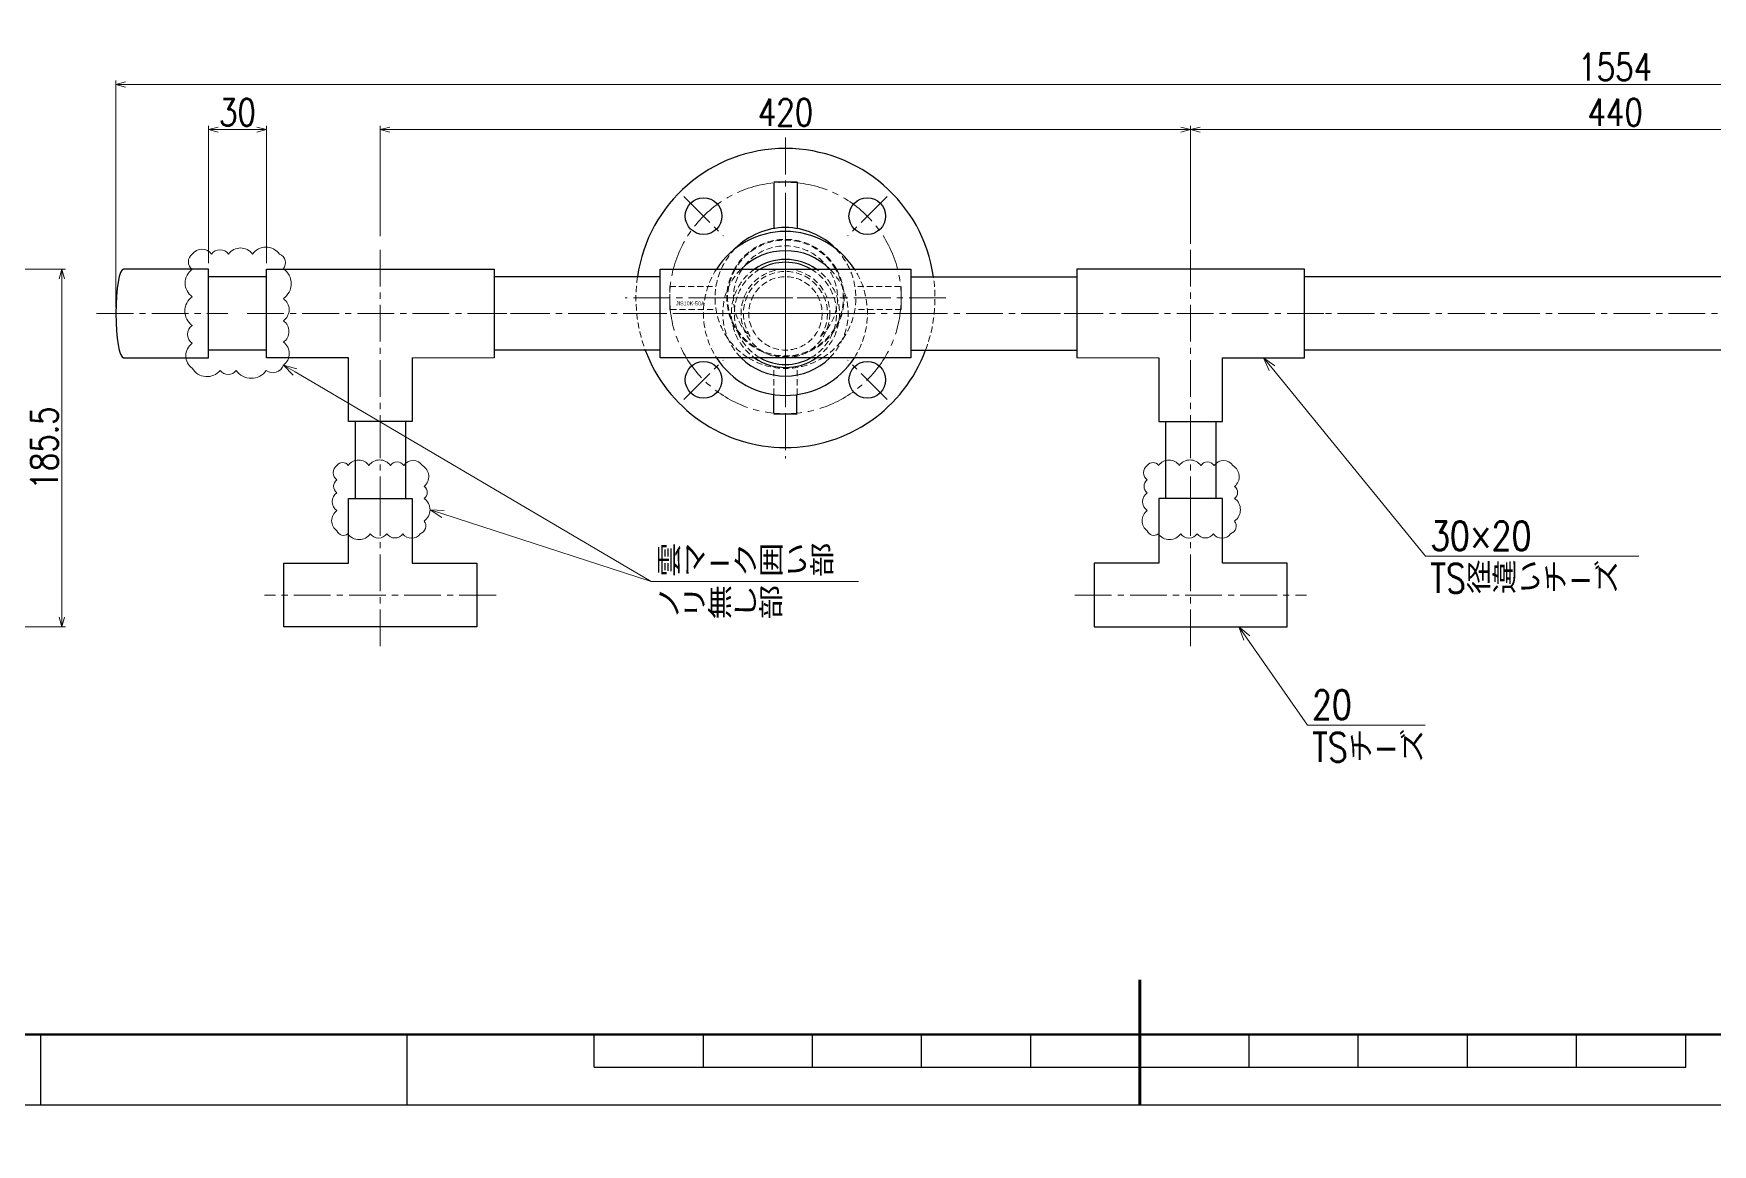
# Model space of a CAD drawing. Header units: millimetres. Extents: x 0 to 70370, y 0 to 11543.
# Drawn here: x 25587 to 26457, y 932 to 1508 of the extents above; entities that cross this region are included whole.
import ezdxf
from ezdxf import colors
from ezdxf.entities.mleader import LeaderData, LeaderLine
from ezdxf.enums import TextEntityAlignment as Align
from ezdxf.math import Vec2, Vec3

# ---------------------------------------------------------------- set-up
doc = ezdxf.new("R2010")
doc.units = ezdxf.units.MM
doc.linetypes.add('CENTER2', pattern=[28.575, 19.05, -3.175, 3.175, -3.175])
doc.linetypes.add('HIDDEN2', pattern=[4.7625, 3.175, -1.5875])
for name, color, linetype, lineweight in [('01_外形線', 7, 'Continuous', 25), ('02_細線', 5, 'Continuous', 13), ('03_かくれ線', 6, 'HIDDEN2', 13), ('04_中心線', 1, 'CENTER2', 9), ('06_文字', 7, 'Continuous', 13), ('07_寸法線', 3, 'Continuous', 9), ('99_図枠', 7, 'Continuous', 40)]:
    doc.layers.add(name, color=color, linetype=linetype, lineweight=lineweight)
doc.styles.get("Standard").update_dxf_attribs({"font": 'arial.ttf'})
doc.styles.add('寸法用', font='simplex.shx', dxfattribs={"width": 0.8, "bigfont": '@extfont2.shx'})
doc.dimstyles.new('機械製図用', dxfattribs={"dimtxt": 3.5, "dimasz": 3.5, "dimexe": 2, "dimexo": 0, "dimgap": 1.2, "dimtad": 1, "dimdsep": 46, "dimtxsty": '寸法用', "dimblk": 'OPEN30', "dimcen": 0, "dimclrd": 256, "dimclre": 256, "dimclrt": 7, "dimazin": 2, "dimtm": 1e-09, "dimtfac": 0.75, "dimtmove": 0, "dimatfit": 3, "dimldrblk": 'OPEN30', "dimfxl": 1, "dimlwd": -1, "dimlwe": -1, "dimarcsym": 0})

# ---------------------------------------------------------------- blocks, each defined once
blk = doc.blocks.new('AM_BALLOON1')
at = {"transparency": 16777216}
blk.add_circle((0, 0), 5, dxfattribs=at)
blk.add_attdef('B_NUMBER', text='', height=3, dxfattribs=at).set_placement((0, 0), align=Align.MIDDLE_CENTER)
blk = doc.blocks.new('_OPEN')
at = {"color": 0, "linetype": 'ByBlock'}
for p, q in [((-1, 0.17), (0, 0)), ((0, 0), (-1, -0.17)), ((0, 0), (-1, 0))]:
    blk.add_line(p, q, dxfattribs=at)
blk = doc.blocks.new('*U2737')
at = {"layer": '04_中心線', "color": 0, "linetype": 'CENTER2', "transparency": 16777216}
for p, q in [((0, 6), (0, 33.5)), ((-33.5, 0), (-6, 0)), ((6, 0), (33.5, 0)), ((0, -33.5), (0, -6))]:
    blk.add_line(p, q, dxfattribs=at)
at = {"layer": '04_中心線', "color": 0, "linetype": 'Continuous', "transparency": 16777216}
for p, q in [((-3, 0), (3, 0)), ((0, -3), (0, 3))]:
    blk.add_line(p, q, dxfattribs=at)
blk = doc.blocks.new('*U2736')
at = {"layer": '04_中心線', "color": 0, "linetype": 'CENTER2', "transparency": 16777216}
for p, q in [((0, 4.35), (0, 25.27)), ((-25.27, 0), (-4.35, 0)), ((4.35, 0), (25.27, 0)), ((0, -25.27), (0, -4.35))]:
    blk.add_line(p, q, dxfattribs=at)
at = {"layer": '04_中心線', "color": 0, "linetype": 'Continuous', "transparency": 16777216}
for p, q in [((-2.18, 0), (2.18, 0)), ((0, -2.18), (0, 2.18))]:
    blk.add_line(p, q, dxfattribs=at)
blk = doc.blocks.new('*U2738')
at = {"layer": '04_中心線', "color": 0, "linetype": 'CENTER2', "transparency": 16777216}
for p, q in [((0, 8.5), (0, 46)), ((-46, 0), (-8.5, 0)), ((8.5, 0), (46, 0)), ((0, -46), (0, -8.5))]:
    blk.add_line(p, q, dxfattribs=at)
at = {"layer": '04_中心線', "color": 0, "linetype": 'Continuous', "transparency": 16777216}
for p, q in [((-4.25, 0), (4.25, 0)), ((0, -4.25), (0, 4.25))]:
    blk.add_line(p, q, dxfattribs=at)
blk = doc.blocks.new('_Open30')
at = {"color": 0, "linetype": 'ByBlock', "lineweight": -2}
for p, q in [((-1, 0.27), (0, 0)), ((0, 0), (-1, -0.27)), ((0, 0), (-1, 0))]:
    blk.add_line(p, q, dxfattribs=at)
blk = doc.blocks.new('*D2739')
at = {"layer": '07_寸法線', "transparency": 16777216}
for p, q in [((25518.68, 1385.67), (25536.81, 1385.67)), ((25540.56, 1385.67), (25603.31, 1385.67)), ((25601.31, 1380.67), (25601.31, 1205.17)), ((25518.65, 1200.17), (25603.31, 1200.17))]:
    blk.add_line(p, q, dxfattribs=at)
at = {"layer": 'Defpoints', "color": 0, "transparency": 16777216}
for p in [(25515.68, 1385.67), (25515.65, 1200.17), (25601.31, 1200.17)]:
    blk.add_point(p, dxfattribs=at)
at = {"layer": '07_寸法線', "transparency": 16777216, "xscale": 5, "yscale": 5, "zscale": 5}
for p, rotation in [((25601.31, 1385.67), 90), ((25601.31, 1200.17), 270)]:
    blk.add_blockref('_Open30', p, dxfattribs=dict(at, rotation=rotation))
at = {"layer": '07_寸法線', "color": 7, "transparency": 16777216, "insert": (25592.31, 1292.92), "char_height": 14, "attachment_point": 5, "rotation": 90, "style": '寸法用'}
blk.add_mtext('185.5', dxfattribs=at)
blk = doc.blocks.new('*D2747')
at = {"layer": '07_寸法線', "transparency": 16777216}
for p, q in [((25677.37, 1388.67), (25677.37, 1459.91)), ((25702.37, 1457.91), (25682.37, 1457.91)), ((25707.37, 1388.67), (25707.37, 1459.91))]:
    blk.add_line(p, q, dxfattribs=at)
at = {"layer": 'Defpoints', "color": 0, "transparency": 16777216}
for p in [(25677.37, 1457.91), (25677.37, 1385.67), (25707.37, 1385.67)]:
    blk.add_point(p, dxfattribs=at)
at = {"layer": '07_寸法線', "transparency": 16777216, "xscale": 5, "yscale": 5, "zscale": 5, "rotation": 180}
blk.add_blockref('_Open30', (25677.37, 1457.91), dxfattribs=at)
at = {"layer": '07_寸法線', "transparency": 16777216, "xscale": 5, "yscale": 5, "zscale": 5}
blk.add_blockref('_Open30', (25707.37, 1457.91), dxfattribs=at)
at = {"layer": '07_寸法線', "color": 7, "transparency": 16777216, "insert": (25692.37, 1466.91), "char_height": 14, "attachment_point": 5, "style": '寸法用'}
blk.add_mtext('30', dxfattribs=at)
blk = doc.blocks.new('*D2748')
at = {"layer": '07_寸法線', "transparency": 16777216}
for p, q in [((25629.37, 1365.67), (25629.37, 1483.37)), ((27178.37, 1481.37), (25634.37, 1481.37)), ((27183.37, 1366.67), (27183.37, 1483.37))]:
    blk.add_line(p, q, dxfattribs=at)
at = {"layer": 'Defpoints', "color": 0, "transparency": 16777216}
for p in [(25629.37, 1481.37), (25629.37, 1362.67), (27183.37, 1363.67)]:
    blk.add_point(p, dxfattribs=at)
at = {"layer": '07_寸法線', "transparency": 16777216, "xscale": 5, "yscale": 5, "zscale": 5, "rotation": 180}
blk.add_blockref('_Open30', (25629.37, 1481.37), dxfattribs=at)
at = {"layer": '07_寸法線', "transparency": 16777216, "xscale": 5, "yscale": 5, "zscale": 5}
blk.add_blockref('_Open30', (27183.37, 1481.37), dxfattribs=at)
at = {"layer": '07_寸法線', "color": 7, "transparency": 16777216, "insert": (26406.37, 1490.37), "char_height": 14, "attachment_point": 5, "style": '寸法用'}
blk.add_mtext('1554', dxfattribs=at)
blk = doc.blocks.new('*D2749')
at = {"layer": '07_寸法線', "transparency": 16777216}
for p, q in [((25766.37, 1402.67), (25766.37, 1459.91)), ((26181.37, 1457.91), (25771.37, 1457.91)), ((26186.37, 1402.67), (26186.37, 1459.91))]:
    blk.add_line(p, q, dxfattribs=at)
at = {"layer": 'Defpoints', "color": 0, "transparency": 16777216}
for p in [(25766.37, 1457.91), (25766.37, 1399.67), (26186.37, 1399.67)]:
    blk.add_point(p, dxfattribs=at)
at = {"layer": '07_寸法線', "transparency": 16777216, "xscale": 5, "yscale": 5, "zscale": 5, "rotation": 180}
blk.add_blockref('_Open30', (25766.37, 1457.91), dxfattribs=at)
at = {"layer": '07_寸法線', "transparency": 16777216, "xscale": 5, "yscale": 5, "zscale": 5}
blk.add_blockref('_Open30', (26186.37, 1457.91), dxfattribs=at)
at = {"layer": '07_寸法線', "color": 7, "transparency": 16777216, "insert": (25976.37, 1466.91), "char_height": 14, "attachment_point": 5, "style": '寸法用'}
blk.add_mtext('420', dxfattribs=at)
blk = doc.blocks.new('*D2750')
at = {"layer": '07_寸法線', "transparency": 16777216}
for p, q in [((26186.37, 1398.67), (26186.37, 1459.91)), ((26621.37, 1457.91), (26191.37, 1457.91)), ((26626.37, 1398.67), (26626.37, 1459.91))]:
    blk.add_line(p, q, dxfattribs=at)
at = {"layer": 'Defpoints', "color": 0, "transparency": 16777216}
for p in [(26186.37, 1457.91), (26186.37, 1395.67), (26626.37, 1395.67)]:
    blk.add_point(p, dxfattribs=at)
at = {"layer": '07_寸法線', "transparency": 16777216, "xscale": 5, "yscale": 5, "zscale": 5, "rotation": 180}
blk.add_blockref('_Open30', (26186.37, 1457.91), dxfattribs=at)
at = {"layer": '07_寸法線', "transparency": 16777216, "xscale": 5, "yscale": 5, "zscale": 5}
blk.add_blockref('_Open30', (26626.37, 1457.91), dxfattribs=at)
at = {"layer": '07_寸法線', "color": 7, "transparency": 16777216, "insert": (26406.37, 1466.91), "char_height": 14, "attachment_point": 5, "style": '寸法用'}
blk.add_mtext('440', dxfattribs=at)

msp = doc.modelspace()

# ---------------------------------------------------------------- linework, layer by layer
at = {"layer": '01_外形線'}
for p, q in [((25677.371, 1385.665), (25633.371, 1385.665)), ((25677.371, 1339.665), (25677.371, 1385.665)), ((25707.371, 1385.665), (25825.371, 1385.665)), ((25707.371, 1339.665), (25707.371, 1385.665)), ((25825.371, 1385.665), (25825.371, 1339.665)), ((25911.371, 1385.665), (26041.371, 1385.665)), ((25911.371, 1339.665), (25911.371, 1385.665)), ((26041.371, 1385.665), (26041.371, 1339.665)), ((26245.371, 1385.665), (26127.371, 1385.665)), ((26127.371, 1385.665), (26127.371, 1339.665)), ((26245.371, 1339.665), (26245.371, 1385.665)), ((25707.371, 1381.665), (25677.371, 1381.665)), ((25911.371, 1381.665), (25825.371, 1381.665)), ((26041.371, 1381.665), (26127.371, 1381.665)), ((26567.371, 1381.665), (26245.371, 1381.665)), ((25707.371, 1343.665), (25677.371, 1343.665)), ((25911.371, 1343.665), (25825.371, 1343.665)), ((26041.371, 1343.665), (26127.371, 1343.665)), ((26567.371, 1343.665), (26245.371, 1343.665)), ((25633.371, 1339.665), (25677.371, 1339.665)), ((25749.871, 1339.665), (25707.371, 1339.665)), ((25749.871, 1306.665), (25749.871, 1339.665)), ((25782.871, 1339.665), (25782.871, 1306.665)), ((26041.371, 1339.665), (25911.371, 1339.665)), ((26169.871, 1339.665), (26169.871, 1306.665)), ((26202.871, 1306.665), (26202.871, 1339.665)), ((26202.871, 1339.665), (26245.371, 1339.665)), ((25782.871, 1306.665), (25749.871, 1306.665)), ((25753.371, 1306.665), (25753.371, 1266.665)), ((25779.371, 1306.665), (25779.371, 1266.665)), ((26169.871, 1306.665), (26202.871, 1306.665)), ((26173.371, 1306.665), (26173.371, 1266.665)), ((26199.371, 1306.665), (26199.371, 1266.665)), ((25749.871, 1233.165), (25749.871, 1266.665)), ((25749.871, 1266.665), (25782.871, 1266.665)), ((25782.871, 1266.665), (25782.871, 1233.165)), ((26202.871, 1266.665), (26169.871, 1266.665)), ((26169.871, 1266.665), (26169.871, 1233.165)), ((26202.871, 1233.165), (26202.871, 1266.665)), ((25716.371, 1200.165), (25716.371, 1233.165)), ((25716.371, 1233.165), (25749.871, 1233.165)), ((25782.871, 1233.165), (25816.371, 1233.165)), ((25816.371, 1233.165), (25816.371, 1200.165)), ((26169.871, 1233.165), (26136.371, 1233.165)), ((26136.371, 1233.165), (26136.371, 1200.165)), ((26236.371, 1233.165), (26202.871, 1233.165)), ((26236.371, 1200.165), (26236.371, 1233.165)), ((25816.371, 1200.165), (25716.371, 1200.165)), ((26136.371, 1200.165), (26236.371, 1200.165))]:
    msp.add_line(p, q, dxfattribs=at)
for points in [[(25982.371, 1430.665), (25970.371, 1430.665)], [(25970.402, 1430.368), (25970.402, 1406.674)], [(25982.371, 1430.665), (25982.371, 1406.669)], [(25970.402, 1310.963), (25970.402, 1320.587)], [(25982.34, 1310.963), (25982.34, 1320.587)], [(25970.371, 1310.665), (25982.371, 1310.665)]]:
    msp.add_lwpolyline(points, dxfattribs=at)
for centre in [(25933.945, 1413.092), (26018.797, 1413.092), (25933.945, 1328.239), (26018.797, 1328.239)]:
    msp.add_circle(centre, 9.5, dxfattribs=at)
for centre, radius, start, end in [((25976.371, 1370.665), 77.5, 8.15986, 171.84014), ((25976.371, 1362.665), 42.5, 32.763762, 147.236238), ((25976.371, 1370.665), 36.5, 44.592094, 135.407906), ((25976.371, 1362.665), 32.5, 44.952536, 134.952536), ((25976.371, 1362.665), 28, 55.228056, 124.771944), ((25976.371, 1362.665), 26.5, 60.218345, 119.781655), ((25976.371, 1370.665), 77.5, 200.388694, 339.611306), ((25976.371, 1362.665), 42.5, 212.763762, 327.236238), ((25976.371, 1362.665), 32.5, 225.047464, 315.047464), ((25976.371, 1362.665), 28, 235.228056, 304.771944), ((25976.371, 1362.665), 26.5, 240.218345, 299.781655)]:
    msp.add_arc(centre, radius, start, end, dxfattribs=at)
msp.add_ellipse((25633.371, 1362.665), major_axis=(0, -23), ratio=0.173913, start_param=3.1415927, end_param=6.2831853, dxfattribs=at)
at = {"layer": '02_細線'}
for points in [[(25668.948, 1393.372, -0.5205671), (25678.939, 1393.372, -0.5205671), (25687.744, 1393.372, -0.5205671), (25700.123, 1393.372, -0.5205671), (25714.165, 1393.372, -0.5205671), (25716.155, 1385.881, -0.5205671), (25716.155, 1370.317, -0.5205671), (25716.155, 1358.837, -0.5205671), (25716.155, 1347.747, -0.5205671), (25716.155, 1335.913, -0.5205671), (25707.318, 1333.106, -0.5205671), (25691.699, 1333.106, -0.5205671), (25683.436, 1333.106, -0.5205671), (25668.948, 1334.258, -0.5205671), (25668.948, 1347.17, -0.5205671), (25668.948, 1356.473, -0.5205671), (25668.948, 1371.272, -0.5205671), (25668.948, 1385.523, -0.5205671)], [(25743.921, 1283.845, 0.5205671), (25743.921, 1276.352, 0.5205671), (25743.921, 1269.748, 0.5205671), (25743.921, 1260.464, 0.5205671), (25743.921, 1249.932, 0.5205671), (25749.539, 1248.44, 0.5205671), (25761.212, 1248.44, 0.5205671), (25769.822, 1248.44, 0.5205671), (25778.14, 1248.44, 0.5205671), (25787.016, 1248.44, 0.5205671), (25789.12, 1255.067, 0.5205671), (25789.12, 1266.781, 0.5205671), (25789.12, 1272.979, 0.5205671), (25788.256, 1283.845, 0.5205671), (25778.573, 1283.845, 0.5205671), (25771.595, 1283.845, 0.5205671), (25760.496, 1283.845, 0.5205671), (25749.808, 1283.845, 0.5205671)], [(26163.921, 1283.845, 0.5205671), (26163.921, 1276.352, 0.5205671), (26163.921, 1269.748, 0.5205671), (26163.921, 1260.464, 0.5205671), (26163.921, 1249.932, 0.5205671), (26169.539, 1248.44, 0.5205671), (26181.212, 1248.44, 0.5205671), (26189.822, 1248.44, 0.5205671), (26198.14, 1248.44, 0.5205671), (26207.016, 1248.44, 0.5205671), (26209.12, 1255.067, 0.5205671), (26209.12, 1266.781, 0.5205671), (26209.12, 1272.979, 0.5205671), (26208.256, 1283.845, 0.5205671), (26198.573, 1283.845, 0.5205671), (26191.595, 1283.845, 0.5205671), (26180.496, 1283.845, 0.5205671), (26169.808, 1283.845, 0.5205671)]]:
    msp.add_lwpolyline(points, format="xyb", close=True, dxfattribs=at)
at = {"layer": '03_かくれ線'}
for points in [[(25916.371, 1376.665), (25916.371, 1364.665)], [(25916.371, 1376.665), (25940.368, 1376.665)], [(26036.073, 1376.634), (26012.38, 1376.634)], [(26036.371, 1364.665), (26036.371, 1376.665)], [(25916.669, 1364.697), (25940.362, 1364.697)], [(26036.371, 1364.665), (26012.375, 1364.665)], [(25970.371, 1320.591), (25970.371, 1334.662)], [(25982.371, 1320.591), (25982.371, 1334.662)]]:
    msp.add_lwpolyline(points, dxfattribs=at)
for radius in [23, 19, 19]:
    msp.add_circle((25976.371, 1362.665), radius, dxfattribs=at)
for centre, radius, start, end in [((25976.371, 1370.665), 30.4, 29.565687, 150.434313), ((25976.371, 1370.665), 36.5, 135.407906, 238.13725), ((25976.371, 1370.665), 30, 30, 150), ((25976.371, 1370.665), 27, 33.748989, 146.251011), ((25976.371, 1370.665), 36.5, 301.86275, 44.592094), ((25976.371, 1362.665), 42.5, 147.236238, 212.763762), ((25976.371, 1362.665), 32.5, 135.047464, 225.047464), ((25976.371, 1370.665), 30.4, 150.434313, 29.565687), ((25976.371, 1370.665), 30, 150, 30), ((25976.371, 1362.665), 28, 124.771944, 235.228056), ((25976.371, 1370.665), 27, 146.251011, 227.610588), ((25976.371, 1362.665), 26.5, 119.781655, 240.218345), ((25976.371, 1362.665), 21.77, 326.733295, 213.266705), ((25976.371, 1362.665), 26.5, 299.781655, 60.218345), ((25976.371, 1362.665), 28, 304.771944, 55.228056), ((25976.371, 1370.665), 27, 312.389412, 33.748989), ((25976.371, 1362.665), 32.5, 314.952536, 44.952536), ((25976.371, 1362.665), 42.5, 327.236238, 32.763762), ((25976.371, 1370.665), 77.5, 171.84014, 200.388694), ((25976.371, 1370.665), 77.5, 339.611306, 8.15986), ((25976.371, 1370.665), 36.5, 238.13725, 301.86275)]:
    msp.add_arc(centre, radius, start, end, dxfattribs=at)
at = {"layer": '04_中心線'}
for p, q in [((25766.371, 1395.665), (25766.371, 1296.665)), ((25976.371, 1395.665), (25976.371, 1329.665)), ((26186.371, 1395.665), (26186.371, 1296.665)), ((25619.371, 1362.665), (25687.371, 1362.665)), ((25697.371, 1362.665), (25835.371, 1362.665)), ((25911.371, 1362.665), (25825.371, 1362.665)), ((26051.371, 1362.665), (25901.371, 1362.665)), ((26041.371, 1362.665), (26127.371, 1362.665)), ((26255.371, 1362.665), (26117.371, 1362.665)), ((26567.371, 1362.665), (26245.371, 1362.665)), ((25766.371, 1306.665), (25766.371, 1266.665)), ((26186.371, 1306.665), (26186.371, 1266.665)), ((25766.371, 1190.165), (25766.371, 1276.665)), ((26186.371, 1190.165), (26186.371, 1276.665)), ((25826.371, 1216.665), (25706.371, 1216.665)), ((26126.371, 1216.665), (26246.371, 1216.665))]:
    msp.add_line(p, q, dxfattribs=at)
for points in [[(25976.371, 1453.79), (25976.371, 1287.54)], [(25923.692, 1423.345), (25944.198, 1402.839)], [(26029.051, 1423.345), (26008.544, 1402.839)], [(26059.496, 1370.665), (25893.246, 1370.665)], [(25923.692, 1317.986), (25944.198, 1338.492)], [(26029.051, 1317.986), (26008.544, 1338.492)]]:
    msp.add_lwpolyline(points, dxfattribs=at)
msp.add_circle((25976.371, 1370.665), 60, dxfattribs=at)
at = {"layer": '06_文字'}
for p, q in [((25825.371, 1339.665), (25782.871, 1339.665)), ((26127.371, 1339.665), (26169.871, 1339.665))]:
    msp.add_line(p, q, dxfattribs=at)
at = {"layer": '99_図枠', "lineweight": 53}
msp.add_line((26160.111, 952.392), (26160.111, 1017.284), dxfattribs=at)
at = {"layer": '99_図枠', "lineweight": 25}
for p, q in [((25590.465, 952.392), (25590.465, 988.999)), ((25780.347, 952.392), (25780.347, 988.999)), ((25877.253, 972.027), (25877.253, 988.999)), ((25933.825, 972.027), (25933.825, 988.999)), ((25990.396, 972.027), (25990.396, 988.999)), ((26046.968, 972.027), (26046.968, 988.999)), ((26103.539, 972.027), (26103.539, 988.999)), ((26216.682, 972.027), (26216.682, 988.999)), ((26273.253, 972.027), (26273.253, 988.999)), ((26329.825, 972.027), (26329.825, 988.999)), ((26386.396, 972.027), (26386.396, 988.999)), ((26442.968, 972.027), (26442.968, 988.999)), ((25877.253, 972.027), (26442.968, 972.027))]:
    msp.add_line(p, q, dxfattribs=at)
at = {"layer": '99_図枠'}
msp.add_lwpolyline([(25131.02, 988.999), (27262.631, 988.999), (27262.631, 2526.74), (25131.02, 2526.74)], close=True, dxfattribs=at)
at = {"layer": 'Defpoints'}
msp.add_lwpolyline([(25020.819, 952.392), (27299.403, 952.392), (27299.403, 2563.512), (25020.819, 2563.512)], close=True, dxfattribs=at)

# ---------------------------------------------------------------- block references
at = {"layer": '04_中心線', "linetype": 'CENTER2', "rotation": 270}
for name, p in [('*U2738', (25976.371, 1362.665)), ('*U2737', (25976.371, 1370.665)), ('*U2736', (25976.371, 1362.665))]:
    msp.add_blockref(name, p, dxfattribs=at)

# ---------------------------------------------------------------- texts
at = {"layer": '03_かくれ線'}
msp.add_text('JIS10K-50A', height=2, dxfattribs=at).set_placement((25919.58, 1366.867))

# ---------------------------------------------------------------- dimensions: what is measured, and where the dimension line sits
at = {"layer": '07_寸法線'}
for base, p1, p2, picture, middle in [((25629.371, 1481.372), (27183.367, 1363.666), (25629.371, 1362.665), '*D2748', (26406.369, 1490.372)), ((25677.371, 1457.907), (25707.371, 1385.665), (25677.371, 1385.665), '*D2747', (25692.371, 1466.907)), ((25766.371, 1457.907), (26186.371, 1399.665), (25766.371, 1399.665), '*D2749', (25976.371, 1466.907)), ((26186.371, 1457.907), (26626.371, 1395.665), (26186.371, 1395.665), '*D2750', (26406.371, 1466.907))]:
    dim = msp.add_linear_dim(base=base, p1=p1, p2=p2, dimstyle='機械製図用', override={"dimtxt": 14, "dimasz": 5, "dimexo": 3, "dimgap": 2}, dxfattribs=at)
    dim.commit()
    dim.dimension.update_dxf_attribs({"geometry": picture, "text_midpoint": middle})
dim = msp.add_linear_dim(base=(25601.313, 1200.165), p1=(25515.685, 1385.665), p2=(25515.654, 1200.165), angle=90, dimstyle='機械製図用', override={"dimtxt": 14, "dimasz": 5, "dimexo": 3, "dimgap": 2}, dxfattribs=at)
dim.commit()
dim.dimension.update_dxf_attribs({"geometry": '*D2739', "text_midpoint": (25592.313, 1292.915)})

# ---------------------------------------------------------------- leaders
ml = msp.add_multileader_block('Standard', dxfattribs=at)
ml.set_content('AM_BALLOON1', color=256, scale=9.3744318)
ml.set_attribute('B_NUMBER', '1', width=0)
ml.set_leader_properties(color=256, linetype='ByLayer', lineweight=-1)
ml.set_arrow_properties(name='OPEN')
ml.build(insert=Vec2(0, 0))
ml.multileader.update_dxf_attribs({"leader_type": 0, "has_dogleg": 0, "text_right_attachment_type": 6, "dogleg_length": 0, "arrow_head_size": 4.688, "scale": 2.5, "block_connection_type": 1})
ctx = ml.context
ctx.base_point, ctx.scale, ctx.char_height, ctx.arrow_head_size, ctx.landing_gap_size, ctx.plane_origin = Vec3(33418.771, 3166.995), 2.5, 9.375, 4.688, 4.688, Vec3(33418.771, 3166.995)
ctx.right_attachment, ctx.attachment_type = 6, 1
notes = []
notes.append((ctx, [(0, (0, 0, 0), (0, 0), (1, 0), 1, [])]))
ctx.block.insert = Vec3(33418.771, 3166.995)
ml = msp.add_multileader_block('Standard', dxfattribs=at)
ml.set_content('AM_BALLOON1', color=256, scale=7.4995455)
ml.set_attribute('B_NUMBER', '1A', width=0)
ml.set_leader_properties(color=256, linetype='ByLayer', lineweight=-1)
ml.set_arrow_properties(name='OPEN')
ml.build(insert=Vec2(0, 0))
ml.multileader.update_dxf_attribs({"leader_type": 0, "has_dogleg": 0, "text_right_attachment_type": 6, "dogleg_length": 0, "arrow_head_size": 3.75, "scale": 2.5, "block_connection_type": 1})
ctx = ml.context
ctx.base_point, ctx.scale, ctx.char_height, ctx.arrow_head_size, ctx.landing_gap_size, ctx.plane_origin = Vec3(35324.795, 3132.322), 2.5, 7.5, 3.75, 3.75, Vec3(35324.795, 3132.322)
ctx.right_attachment, ctx.attachment_type = 6, 1
notes.append((ctx, [(0, (0, 0, 0), (0, 0), (1, 0), 1, [])]))
ctx.block.insert = Vec3(35324.795, 3132.322)
ml = msp.add_multileader_block('Standard', dxfattribs=at)
ml.set_content('AM_BALLOON1', color=256, scale=7.4995455)
ml.set_attribute('B_NUMBER', '2', width=0)
ml.set_leader_properties(color=256, linetype='ByLayer', lineweight=-1)
ml.set_arrow_properties(name='OPEN')
ml.build(insert=Vec2(0, 0))
ml.multileader.update_dxf_attribs({"leader_type": 0, "has_dogleg": 0, "text_right_attachment_type": 6, "dogleg_length": 0, "arrow_head_size": 3.75, "scale": 2.5, "block_connection_type": 1})
ctx = ml.context
ctx.base_point, ctx.scale, ctx.char_height, ctx.arrow_head_size, ctx.landing_gap_size, ctx.plane_origin = Vec3(37084.606, 2712.991), 2.5, 7.5, 3.75, 3.75, Vec3(37084.606, 2712.991)
ctx.right_attachment, ctx.attachment_type = 6, 1
notes.append((ctx, [(0, (0, 0, 0), (0, 0), (1, 0), 1, [])]))
ctx.block.insert = Vec3(37084.606, 2712.991)
ml = msp.add_multileader_block('Standard', dxfattribs=at)
ml.set_content('AM_BALLOON1', color=256, scale=7.4995455)
ml.set_attribute('B_NUMBER', '3', width=0)
ml.set_leader_properties(color=256, linetype='ByLayer', lineweight=-1)
ml.set_arrow_properties(name='OPEN')
ml.build(insert=Vec2(0, 0))
ml.multileader.update_dxf_attribs({"leader_type": 0, "has_dogleg": 0, "text_right_attachment_type": 6, "dogleg_length": 0, "arrow_head_size": 3.75, "scale": 2.5, "block_connection_type": 1})
ctx = ml.context
ctx.base_point, ctx.scale, ctx.char_height, ctx.arrow_head_size, ctx.landing_gap_size, ctx.plane_origin = Vec3(38565.945, 2679.176), 2.5, 7.5, 3.75, 3.75, Vec3(38565.945, 2679.176)
ctx.right_attachment, ctx.attachment_type = 6, 1
notes.append((ctx, [(0, (0, 0, 0), (0, 0), (1, 0), 1, [])]))
ctx.block.insert = Vec3(38565.945, 2679.176)
ml = msp.add_multileader_block('Standard', dxfattribs=at)
ml.set_content('AM_BALLOON1', color=256, scale=7.4995455)
ml.set_attribute('B_NUMBER', '1B', width=0)
ml.set_leader_properties(color=256, linetype='ByLayer', lineweight=-1)
ml.set_arrow_properties(name='OPEN')
ml.build(insert=Vec2(0, 0))
ml.multileader.update_dxf_attribs({"leader_type": 0, "has_dogleg": 0, "text_right_attachment_type": 6, "dogleg_length": 0, "arrow_head_size": 3.75, "scale": 2.5, "block_connection_type": 1})
ctx = ml.context
ctx.base_point, ctx.scale, ctx.char_height, ctx.arrow_head_size, ctx.landing_gap_size, ctx.plane_origin = Vec3(35324.795, 2449.628), 2.5, 7.5, 3.75, 3.75, Vec3(35324.795, 2449.628)
ctx.right_attachment, ctx.attachment_type = 6, 1
notes.append((ctx, [(0, (0, 0, 0), (0, 0), (1, 0), 1, [])]))
ctx.block.insert = Vec3(35324.795, 2449.628)
ml = msp.add_multileader_block('Standard', dxfattribs=at)
ml.set_content('AM_BALLOON1', color=256, scale=5.0246955)
ml.set_attribute('B_NUMBER', '1', width=0)
ml.set_leader_properties(color=256, linetype='ByLayer', lineweight=-1)
ml.set_arrow_properties(name='OPEN')
ml.build(insert=Vec2(0, 0))
ml.multileader.update_dxf_attribs({"leader_type": 0, "has_dogleg": 0, "text_right_attachment_type": 6, "dogleg_length": 0, "arrow_head_size": 2.513, "scale": 2.5, "block_connection_type": 1})
ctx = ml.context
ctx.base_point, ctx.scale, ctx.char_height, ctx.arrow_head_size, ctx.landing_gap_size, ctx.plane_origin = Vec3(40332.084, 2013.345), 2.5, 5.025, 2.513, 2.513, Vec3(40332.084, 2013.345)
ctx.right_attachment, ctx.attachment_type = 6, 1
notes.append((ctx, [(0, (0, 0, 0), (0, 0), (1, 0), 1, [])]))
ctx.block.insert = Vec3(40332.084, 2013.345)
ml = msp.add_multileader_block('Standard', dxfattribs=at)
ml.set_content('AM_BALLOON1', color=256, scale=5.0246955)
ml.set_attribute('B_NUMBER', '2', width=0)
ml.set_leader_properties(color=256, linetype='ByLayer', lineweight=-1)
ml.set_arrow_properties(name='OPEN')
ml.build(insert=Vec2(0, 0))
ml.multileader.update_dxf_attribs({"leader_type": 0, "has_dogleg": 0, "text_right_attachment_type": 6, "dogleg_length": 0, "arrow_head_size": 2.513, "scale": 2.5, "block_connection_type": 1})
ctx = ml.context
ctx.base_point, ctx.scale, ctx.char_height, ctx.arrow_head_size, ctx.landing_gap_size, ctx.plane_origin = Vec3(41277.991, 2013.345), 2.5, 5.025, 2.513, 2.513, Vec3(41277.991, 2013.345)
ctx.right_attachment, ctx.attachment_type = 6, 1
notes.append((ctx, [(0, (0, 0, 0), (0, 0), (1, 0), 1, [])]))
ctx.block.insert = Vec3(41277.991, 2013.345)
ml = msp.add_multileader_block('Standard', dxfattribs=at)
ml.set_content('AM_BALLOON1', color=256, scale=7.4995455)
ml.set_attribute('B_NUMBER', '3', width=0)
ml.set_leader_properties(color=256, linetype='ByLayer', lineweight=-1)
ml.set_arrow_properties(name='OPEN')
ml.build(insert=Vec2(0, 0))
ml.multileader.update_dxf_attribs({"leader_type": 0, "has_dogleg": 0, "text_right_attachment_type": 6, "dogleg_length": 0, "arrow_head_size": 3.75, "scale": 2.5, "block_connection_type": 1})
ctx = ml.context
ctx.base_point, ctx.scale, ctx.char_height, ctx.arrow_head_size, ctx.landing_gap_size, ctx.plane_origin = Vec3(38565.945, 1903.883), 2.5, 7.5, 3.75, 3.75, Vec3(38565.945, 1903.883)
ctx.right_attachment, ctx.attachment_type = 6, 1
notes.append((ctx, [(0, (0, 0, 0), (0, 0), (1, 0), 1, [])]))
ctx.block.insert = Vec3(38565.945, 1903.883)
ml = msp.add_multileader_block('Standard', dxfattribs=at)
ml.set_content('AM_BALLOON1', color=256, scale=7.4995455)
ml.set_attribute('B_NUMBER', '1C', width=0)
ml.set_leader_properties(color=256, linetype='ByLayer', lineweight=-1)
ml.set_arrow_properties(name='OPEN')
ml.build(insert=Vec2(0, 0))
ml.multileader.update_dxf_attribs({"leader_type": 0, "has_dogleg": 0, "text_right_attachment_type": 6, "dogleg_length": 0, "arrow_head_size": 3.75, "scale": 2.5, "block_connection_type": 1})
ctx = ml.context
ctx.base_point, ctx.scale, ctx.char_height, ctx.arrow_head_size, ctx.landing_gap_size, ctx.plane_origin = Vec3(35324.795, 1714.135), 2.5, 7.5, 3.75, 3.75, Vec3(35324.795, 1714.135)
ctx.right_attachment, ctx.attachment_type = 6, 1
notes.append((ctx, [(0, (0, 0, 0), (0, 0), (1, 0), 1, [])]))
ctx.block.insert = Vec3(35324.795, 1714.135)
ml = msp.add_multileader_block('Standard', dxfattribs=at)
ml.set_content('AM_BALLOON1', color=256, scale=2.4998485)
ml.set_attribute('B_NUMBER', '4', width=0)
ml.set_leader_properties(color=256, linetype='ByLayer', lineweight=-1)
ml.set_arrow_properties(name='OPEN')
ml.build(insert=Vec2(0, 0))
ml.multileader.update_dxf_attribs({"leader_type": 0, "has_dogleg": 0, "text_right_attachment_type": 6, "dogleg_length": 0, "arrow_head_size": 1.25, "scale": 2.5, "block_connection_type": 1})
ctx = ml.context
ctx.base_point, ctx.scale, ctx.char_height, ctx.arrow_head_size, ctx.landing_gap_size, ctx.plane_origin = Vec3(28311.936, 1443.584), 2.5, 2.5, 1.25, 1.25, Vec3(28311.936, 1443.584)
ctx.right_attachment, ctx.attachment_type = 6, 1
notes.append((ctx, [(0, (0, 0, 0), (0, 0), (1, 0), 1, [])]))
ctx.block.insert = Vec3(28311.936, 1443.584)
ml = msp.add_multileader_mtext('Standard', dxfattribs=at)
ml.set_content('雲マ-ク囲い部\\Pノリ無し部', color=7, style='寸法用')
ml.set_leader_properties(color=256, linetype='ByLayer', lineweight=-1)
ml.set_arrow_properties(name='OPEN30')
ml.build(insert=Vec2(0, 0))
ml.multileader.update_dxf_attribs({"has_dogleg": 0, "text_left_attachment_type": 6, "text_right_attachment_type": 6, "arrow_head_size": 7})
ctx = ml.context
ctx.base_point, ctx.char_height, ctx.arrow_head_size, ctx.landing_gap_size, ctx.plane_origin = Vec3(25906.857, 1223.708), 15, 7, 2.352, Vec3(25648.854, 869.998)
ctx.left_attachment, ctx.right_attachment = 6, 6
notes.append((ctx, [(0, (1, 1, 0), (25898.857, 1223.708), (1, 0), 8, [(0, [(25716.155, 1335.913)], 0, [])])]))
ctx.mtext.insert, ctx.mtext.width, ctx.mtext.line_spacing_factor, ctx.mtext.flow_direction = Vec3(25909.209, 1241.708), 108.32543, 0.88, 5
ml = msp.add_multileader_mtext('Standard', dxfattribs=at)
ml.set_content('30×20\\PTS径違いチ-ズ', color=7, style='寸法用')
ml.set_leader_properties(color=256, linetype='ByLayer', lineweight=-1)
ml.set_arrow_properties(name='OPEN30')
ml.build(insert=Vec2(0, 0))
ml.multileader.update_dxf_attribs({"has_dogleg": 0, "text_left_attachment_type": 6, "text_right_attachment_type": 6, "arrow_head_size": 7})
ctx = ml.context
ctx.base_point, ctx.char_height, ctx.arrow_head_size, ctx.landing_gap_size, ctx.plane_origin = Vec3(26308.152, 1236.89), 15, 7, 2.352, Vec3(26084.017, 900.609)
ctx.left_attachment, ctx.right_attachment = 6, 6
notes.append((ctx, [(0, (1, 1, 0), (26300.152, 1236.89), (1, 0), 8, [(0, [(26224.121, 1339.665)], 0, [])])]))
ctx.mtext.insert, ctx.mtext.width, ctx.mtext.defined_height, ctx.mtext.line_spacing_factor, ctx.mtext.flow_direction = Vec3(26310.504, 1254.89), 261.17408, 3.061, 0.88, 5
ml = msp.add_multileader_mtext('Standard', dxfattribs=at)
ml.set_content('雲マ-ク囲い部\\Pノリ無し部', color=7, style='寸法用')
ml.set_leader_properties(color=256, linetype='ByLayer', lineweight=-1)
ml.set_arrow_properties(name='OPEN30')
ml.build(insert=Vec2(0, 0))
ml.multileader.update_dxf_attribs({"has_dogleg": 0, "text_left_attachment_type": 6, "text_right_attachment_type": 6, "arrow_head_size": 7})
ctx = ml.context
ctx.base_point, ctx.char_height, ctx.arrow_head_size, ctx.landing_gap_size, ctx.plane_origin = Vec3(25906.857, 1223.708), 15, 7, 2.352, Vec3(25652.065, 821.868)
ctx.left_attachment, ctx.right_attachment = 6, 6
notes.append((ctx, [(0, (1, 1, 0), (25898.857, 1223.708), (1, 0), 8, [(0, [(25792.169, 1260.924)], 0, [])])]))
ctx.mtext.insert, ctx.mtext.width, ctx.mtext.line_spacing_factor, ctx.mtext.flow_direction = Vec3(25909.209, 1241.708), 108.32543, 0.88, 5
ml = msp.add_multileader_mtext('Standard', dxfattribs=at)
ml.set_content('20\\PTSチ-ズ', color=7, style='寸法用')
ml.set_leader_properties(color=256, linetype='ByLayer', lineweight=-1)
ml.set_arrow_properties(name='OPEN30')
ml.build(insert=Vec2(0, 0))
ml.multileader.update_dxf_attribs({"has_dogleg": 0, "text_left_attachment_type": 6, "text_right_attachment_type": 6, "arrow_head_size": 7})
ctx = ml.context
ctx.base_point, ctx.char_height, ctx.arrow_head_size, ctx.landing_gap_size, ctx.plane_origin = Vec3(26246.956, 1149.336), 15, 7, 2.352, Vec3(26071.31, 761.109)
ctx.left_attachment, ctx.right_attachment = 6, 6
notes.append((ctx, [(0, (1, 1, 0), (26238.956, 1149.336), (1, 0), 8, [(0, [(26211.415, 1200.165)], 0, [])])]))
ctx.mtext.insert, ctx.mtext.width, ctx.mtext.line_spacing_factor, ctx.mtext.flow_direction = Vec3(26249.308, 1167.336), 246.54197, 0.88, 5
ml = msp.add_multileader_block('Standard', dxfattribs=at)
ml.set_content('AM_BALLOON1', color=256, scale=2.4998485)
ml.set_attribute('B_NUMBER', '5', width=0)
ml.set_leader_properties(color=256, linetype='ByLayer', lineweight=-1)
ml.set_arrow_properties(name='OPEN')
ml.build(insert=Vec2(0, 0))
ml.multileader.update_dxf_attribs({"leader_type": 0, "has_dogleg": 0, "text_right_attachment_type": 6, "dogleg_length": 0, "arrow_head_size": 1.25, "scale": 2.5, "block_connection_type": 1})
ctx = ml.context
ctx.base_point, ctx.scale, ctx.char_height, ctx.arrow_head_size, ctx.landing_gap_size, ctx.plane_origin = Vec3(28311.936, 1131.036), 2.5, 2.5, 1.25, 1.25, Vec3(28311.936, 1131.036)
ctx.right_attachment, ctx.attachment_type = 6, 1
notes.append((ctx, [(0, (0, 0, 0), (0, 0), (1, 0), 1, [])]))
ctx.block.insert = Vec3(28311.936, 1131.036)
for ctx, leaders in notes:
    for number, flags, end, landing, length, lines in leaders:
        leader = LeaderData()
        leader.index, (leader.has_last_leader_line, leader.has_dogleg_vector, leader.attachment_direction) = number, flags
        leader.last_leader_point, leader.dogleg_vector, leader.dogleg_length = Vec3(end), Vec3(landing), length
        for number, points, colour, breaks in lines:
            line = LeaderLine()
            line.index, line.vertices, line.color, line.breaks = number, Vec3.list(points), colors.encode_raw_color(colour), breaks
            leader.lines.append(line)
        ctx.leaders.append(leader)

doc.saveas('drawing.dxf')
